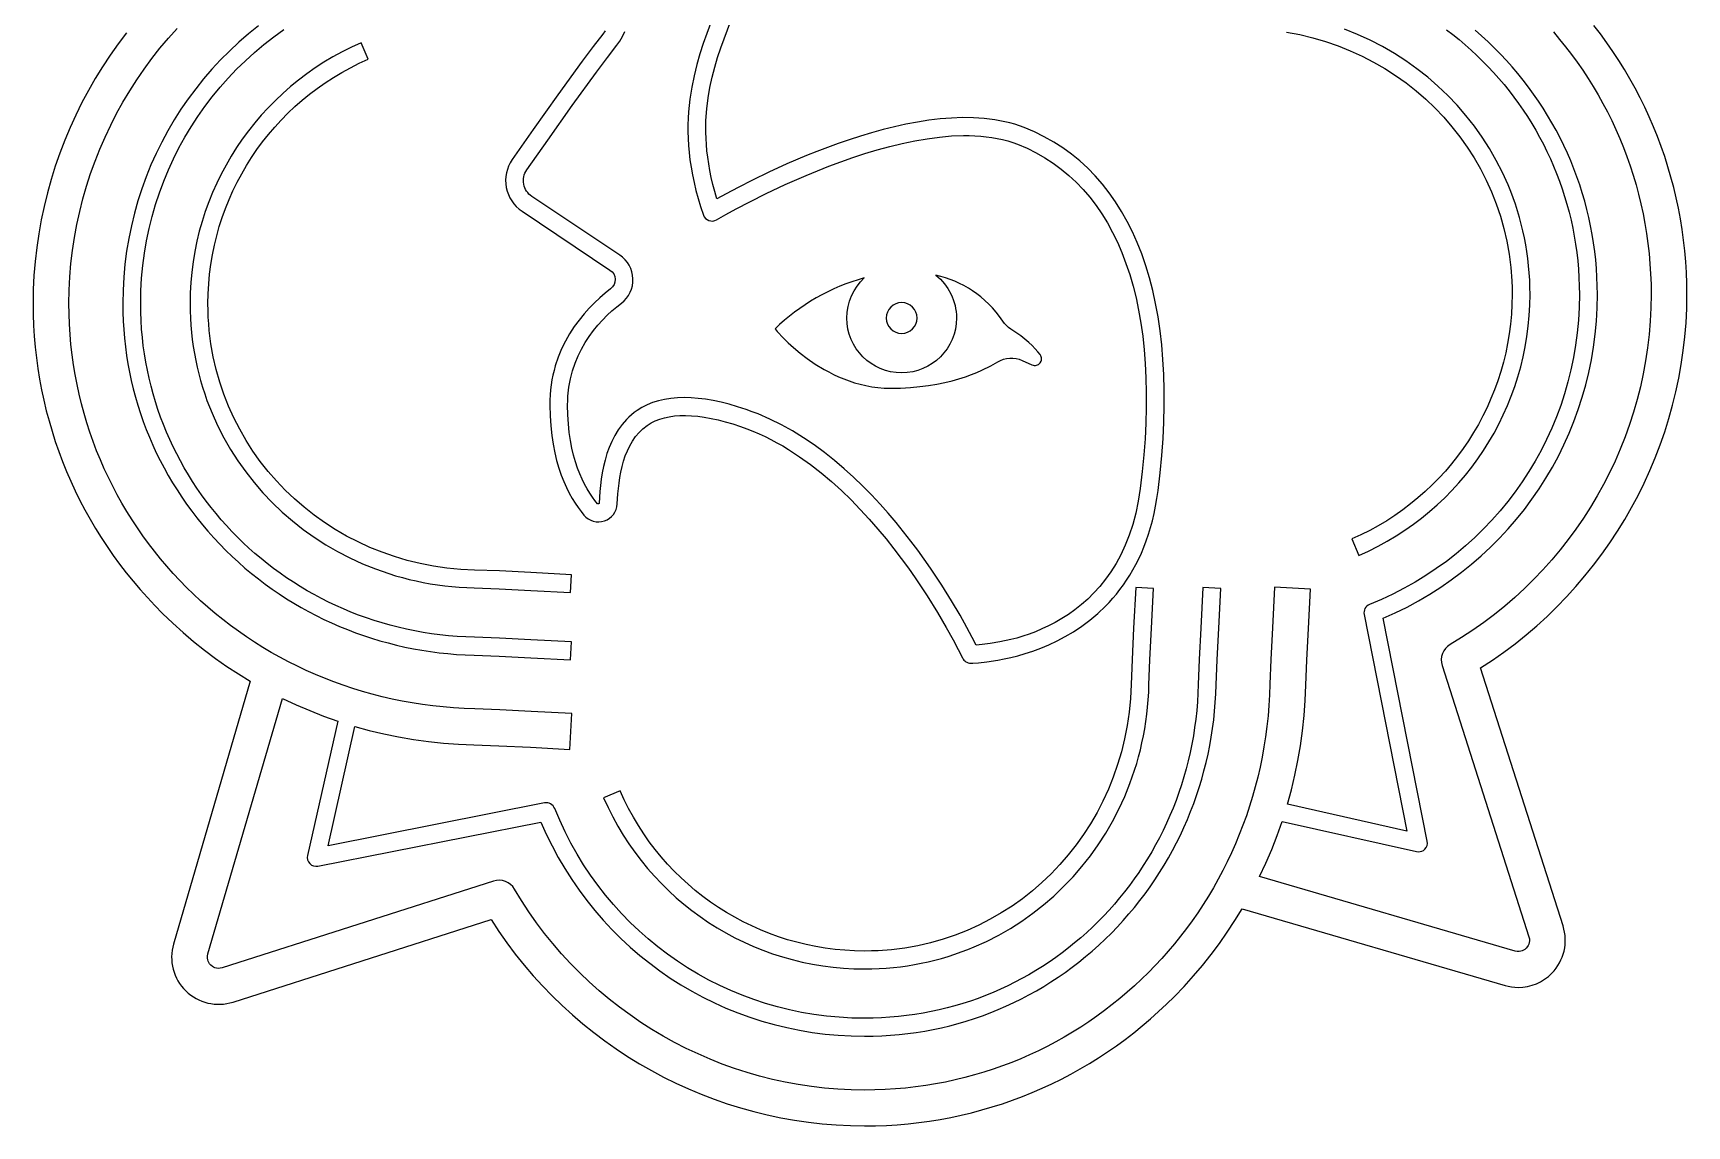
# Model space of a CAD drawing. Header units: millimetres. Extents: x 29.5 to 102.7, y 29.5 to 102.7.
# Drawn here: x 29.5 to 102.7, y 29.5 to 77.9 of the extents above; entities that cross this region are included whole.
import ezdxf

# ---------------------------------------------------------------- set-up
doc = ezdxf.new("R2010")
doc.units = ezdxf.units.MM
doc.layers.add('LOGO', color=7, linetype='Continuous')

msp = doc.modelspace()

# ---------------------------------------------------------------- linework, layer by layer
at = {"layer": 'LOGO'}
for points in [[(54.86, 78.021), (54.759, 77.876), (54.339, 77.326), (53.854, 76.673), (52.773, 75.179), (51.684, 73.645), (50.754, 72.319), (50.666, 72.18), (50.594, 72.034), (50.537, 71.883), (50.495, 71.728), (50.469, 71.57), (50.459, 71.409), (50.466, 71.247), (50.488, 71.085), (50.526, 70.926), (50.58, 70.772), (50.647, 70.626), (50.729, 70.487), (50.825, 70.357), (50.933, 70.237), (51.054, 70.128), (51.187, 70.029), (55.078, 67.431), (55.172, 67.352), (55.242, 67.255), (55.288, 67.144), (55.306, 67.023), (55.296, 66.899), (55.258, 66.784), (55.193, 66.681), (55.104, 66.594), (54.871, 66.407), (54.634, 66.204), (54.397, 65.983), (54.163, 65.745), (53.932, 65.489), (53.709, 65.215), (53.495, 64.924), (53.294, 64.613), (53.107, 64.285), (52.937, 63.937), (52.786, 63.57), (52.658, 63.184), (52.603, 62.984), (52.554, 62.779), (52.512, 62.568), (52.477, 62.353), (52.45, 62.133), (52.43, 61.908), (52.418, 61.677), (52.415, 61.442), (52.426, 60.975), (52.455, 60.532), (52.5, 60.113), (52.559, 59.717), (52.632, 59.344), (52.717, 58.993), (52.813, 58.663), (52.918, 58.354), (53.031, 58.066), (53.15, 57.797), (53.274, 57.548), (53.403, 57.318), (53.533, 57.107), (53.665, 56.913), (53.796, 56.736), (53.925, 56.576), (54.015, 56.485), (54.115, 56.41), (54.224, 56.351), (54.339, 56.31), (54.46, 56.286), (54.584, 56.281), (54.708, 56.294), (54.832, 56.326), (54.95, 56.376), (55.057, 56.442), (55.151, 56.522), (55.232, 56.614), (55.299, 56.717), (55.35, 56.83), (55.384, 56.951), (55.4, 57.078), (55.428, 57.524), (55.478, 57.998), (55.514, 58.241), (55.559, 58.485), (55.613, 58.727), (55.679, 58.967), (55.757, 59.203), (55.848, 59.432), (55.953, 59.652), (56.073, 59.861), (56.21, 60.058), (56.364, 60.241), (56.537, 60.407), (56.729, 60.555), (56.901, 60.66), (57.084, 60.751), (57.278, 60.828), (57.485, 60.89), (57.703, 60.937), (57.933, 60.97), (58.174, 60.989), (58.427, 60.993), (58.692, 60.983), (58.967, 60.958), (59.254, 60.918), (59.553, 60.865), (59.862, 60.796), (60.183, 60.714), (60.515, 60.617), (60.857, 60.505), (61.133, 60.406), (61.406, 60.299), (61.675, 60.183), (61.942, 60.059), (62.205, 59.927), (62.465, 59.788), (62.722, 59.642), (62.975, 59.489), (63.473, 59.165), (63.956, 58.818), (64.426, 58.45), (64.881, 58.065), (65.322, 57.665), (65.748, 57.252), (66.159, 56.829), (66.554, 56.399), (66.934, 55.964), (67.297, 55.527), (67.644, 55.09), (67.973, 54.656), (68.286, 54.229), (68.581, 53.809), (68.858, 53.4), (69.117, 53.005), (69.579, 52.265), (69.964, 51.611), (70.27, 51.062), (70.494, 50.64), (70.685, 50.259), (70.713, 50.209), (70.747, 50.165), (70.786, 50.126), (70.831, 50.093), (70.879, 50.066), (70.931, 50.047), (70.986, 50.035), (71.042, 50.031), (71.141, 50.033), (71.388, 50.049), (71.762, 50.088), (72.245, 50.161), (72.521, 50.213), (72.816, 50.279), (73.129, 50.358), (73.457, 50.453), (73.797, 50.565), (74.147, 50.695), (74.504, 50.844), (74.866, 51.014), (75.231, 51.206), (75.596, 51.421), (75.958, 51.662), (76.316, 51.928), (76.667, 52.222), (77.007, 52.546), (77.173, 52.719), (77.336, 52.899), (77.494, 53.088), (77.649, 53.284), (77.8, 53.489), (77.946, 53.702), (78.087, 53.924), (78.223, 54.155), (78.354, 54.394), (78.478, 54.643), (78.597, 54.901), (78.709, 55.168), (78.814, 55.445), (78.913, 55.732), (79.004, 56.029), (79.087, 56.336), (79.162, 56.653), (79.229, 56.98), (79.288, 57.318), (79.338, 57.667), (79.429, 58.45), (79.502, 59.217), (79.556, 59.967), (79.592, 60.7), (79.61, 61.417), (79.609, 62.117), (79.59, 62.8), (79.553, 63.465), (79.498, 64.113), (79.425, 64.743), (79.334, 65.355), (79.226, 65.95), (79.099, 66.525), (78.955, 67.083), (78.793, 67.622), (78.614, 68.141), (78.417, 68.642), (78.202, 69.124), (77.971, 69.586), (77.722, 70.028), (77.456, 70.451), (77.173, 70.854), (76.872, 71.236), (76.555, 71.598), (76.221, 71.939), (75.87, 72.26), (75.502, 72.56), (75.117, 72.838), (74.716, 73.095), (74.299, 73.331), (73.864, 73.545), (73.414, 73.736), (73.414, 73.734), (73.206, 73.812), (72.993, 73.881), (72.777, 73.942), (72.557, 73.996), (72.334, 74.042), (72.107, 74.082), (71.644, 74.139), (71.17, 74.17), (70.687, 74.176), (70.195, 74.159), (69.697, 74.12), (69.194, 74.06), (68.688, 73.981), (68.18, 73.885), (67.672, 73.774), (67.164, 73.648), (66.66, 73.509), (66.16, 73.359), (65.666, 73.2), (65.179, 73.032), (64.701, 72.858), (64.234, 72.678), (63.778, 72.495), (62.91, 72.125), (62.108, 71.759), (61.386, 71.409), (60.755, 71.088), (60.227, 70.808), (59.815, 70.581), (59.72, 70.903), (59.636, 71.219), (59.563, 71.528), (59.5, 71.832), (59.448, 72.129), (59.404, 72.42), (59.371, 72.706), (59.346, 72.986), (59.329, 73.26), (59.321, 73.53), (59.32, 73.794), (59.327, 74.054), (59.361, 74.559), (59.42, 75.046), (59.501, 75.516), (59.6, 75.972), (59.716, 76.414), (59.844, 76.843), (59.982, 77.261), (60.127, 77.669), (60.425, 78.46)], [(59.68, 78.743), (59.364, 77.902), (59.209, 77.46), (59.06, 77.002), (58.922, 76.527), (58.799, 76.034), (58.694, 75.522), (58.611, 74.989), (58.579, 74.715), (58.554, 74.436), (58.537, 74.15), (58.528, 73.859), (58.527, 73.562), (58.535, 73.259), (58.552, 72.95), (58.58, 72.634), (58.618, 72.312), (58.666, 71.983), (58.726, 71.648), (58.798, 71.306), (58.883, 70.956), (58.98, 70.6), (59.09, 70.236), (59.214, 69.865), (59.252, 69.785), (59.307, 69.717), (59.375, 69.662), (59.454, 69.622), (59.54, 69.601), (59.628, 69.6), (59.713, 69.617), (59.794, 69.654), (60.203, 69.887), (60.662, 70.137), (61.267, 70.453), (61.998, 70.817), (62.838, 71.211), (63.767, 71.62), (64.26, 71.823), (64.768, 72.023), (65.289, 72.218), (65.821, 72.405), (66.362, 72.582), (66.909, 72.748), (67.46, 72.899), (68.012, 73.033), (68.564, 73.15), (69.114, 73.245), (69.657, 73.317), (70.193, 73.364), (70.72, 73.384), (70.978, 73.383), (71.234, 73.374), (71.486, 73.358), (71.733, 73.333), (71.977, 73.3), (72.216, 73.257), (72.451, 73.206), (72.68, 73.146), (72.904, 73.076), (73.122, 72.996), (73.538, 72.819), (73.94, 72.62), (74.325, 72.4), (74.696, 72.16), (75.051, 71.899), (75.39, 71.618), (75.714, 71.316), (76.022, 70.995), (76.315, 70.654), (76.591, 70.293), (76.852, 69.913), (77.097, 69.514), (77.326, 69.095), (77.539, 68.658), (77.735, 68.202), (77.916, 67.727), (78.08, 67.234), (78.228, 66.723), (78.36, 66.194), (78.475, 65.648), (78.574, 65.083), (78.656, 64.501), (78.721, 63.902), (78.77, 63.286), (78.802, 62.654), (78.817, 62.004), (78.815, 61.338), (78.796, 60.656), (78.76, 59.957), (78.707, 59.243), (78.637, 58.512), (78.55, 57.767), (78.546, 57.767), (78.506, 57.48), (78.459, 57.202), (78.347, 56.668), (78.213, 56.165), (78.057, 55.692), (77.881, 55.248), (77.687, 54.831), (77.475, 54.442), (77.249, 54.078), (77.009, 53.74), (76.757, 53.426), (76.494, 53.135), (76.222, 52.867), (75.942, 52.621), (75.657, 52.395), (75.367, 52.188), (75.075, 52.001), (74.781, 51.832), (74.488, 51.679), (74.196, 51.543), (73.908, 51.422), (73.625, 51.316), (73.348, 51.223), (73.079, 51.142), (72.82, 51.073), (72.337, 50.966), (71.912, 50.895), (71.556, 50.852), (71.282, 50.83), (71.115, 51.16), (70.877, 51.605), (70.572, 52.152), (70.2, 52.783), (69.763, 53.483), (69.262, 54.237), (68.988, 54.629), (68.699, 55.029), (68.395, 55.434), (68.076, 55.843), (67.743, 56.253), (67.394, 56.663), (67.032, 57.07), (66.655, 57.473), (66.265, 57.87), (65.861, 58.259), (65.443, 58.637), (65.012, 59.003), (64.568, 59.355), (64.111, 59.69), (63.641, 60.008), (63.158, 60.306), (62.664, 60.581), (62.157, 60.832), (61.638, 61.058), (61.374, 61.16), (61.107, 61.255), (60.726, 61.379), (60.355, 61.486), (59.996, 61.577), (59.648, 61.651), (59.31, 61.709), (58.984, 61.75), (58.669, 61.775), (58.365, 61.783), (58.06, 61.774), (57.767, 61.748), (57.487, 61.703), (57.219, 61.64), (56.964, 61.56), (56.722, 61.461), (56.492, 61.344), (56.275, 61.21), (56.149, 61.119), (56.03, 61.024), (55.917, 60.923), (55.811, 60.819), (55.615, 60.596), (55.441, 60.359), (55.289, 60.109), (55.156, 59.847), (55.042, 59.578), (54.944, 59.302), (54.862, 59.021), (54.793, 58.738), (54.738, 58.455), (54.693, 58.175), (54.659, 57.898), (54.633, 57.627), (54.6, 57.114), (54.596, 57.095), (54.57, 57.076), (54.54, 57.075), (54.527, 57.088), (54.413, 57.228), (54.298, 57.383), (54.183, 57.554), (54.068, 57.742), (53.956, 57.946), (53.847, 58.167), (53.742, 58.406), (53.644, 58.663), (53.552, 58.94), (53.468, 59.235), (53.394, 59.551), (53.33, 59.887), (53.277, 60.244), (53.238, 60.622), (53.213, 61.023), (53.203, 61.446), (53.206, 61.651), (53.216, 61.852), (53.258, 62.241), (53.325, 62.613), (53.417, 62.968), (53.531, 63.305), (53.664, 63.627), (53.815, 63.932), (53.98, 64.22), (54.159, 64.493), (54.348, 64.75), (54.546, 64.99), (54.75, 65.216), (54.957, 65.426), (55.167, 65.62), (55.376, 65.8), (55.582, 65.965), (55.702, 66.069), (55.807, 66.185), (55.897, 66.31), (55.971, 66.445), (56.028, 66.587), (56.068, 66.736), (56.09, 66.89), (56.094, 67.048), (56.08, 67.206), (56.048, 67.358), (55.998, 67.503), (55.932, 67.641), (55.849, 67.769), (55.752, 67.888), (55.639, 67.995), (55.513, 68.09), (51.621, 70.688), (51.553, 70.739), (51.491, 70.795), (51.436, 70.857), (51.386, 70.923), (51.344, 70.994), (51.309, 71.069), (51.282, 71.148), (51.262, 71.23), (51.25, 71.313), (51.247, 71.397), (51.252, 71.479), (51.266, 71.561), (51.287, 71.64), (51.316, 71.717), (51.354, 71.792), (51.399, 71.863), (52.325, 73.182), (53.409, 74.709), (54.484, 76.193), (54.964, 76.841), (55.38, 77.386), (55.508, 77.567), (55.628, 77.77), (55.74, 77.994)], [(33.675, 77.929), (33.307, 77.44), (32.955, 76.94), (32.618, 76.429), (32.298, 75.909), (31.994, 75.379), (31.706, 74.84), (31.436, 74.292), (31.182, 73.736), (30.945, 73.172), (30.727, 72.601), (30.526, 72.023), (30.342, 71.438), (30.178, 70.847), (30.031, 70.25), (29.904, 69.647), (29.795, 69.04), (29.706, 68.429), (29.636, 67.813), (29.585, 67.193), (29.555, 66.571), (29.545, 65.945), (29.551, 65.46), (29.569, 64.977), (29.598, 64.497), (29.639, 64.018), (29.692, 63.542), (29.757, 63.069), (29.833, 62.598), (29.92, 62.131), (30.019, 61.666), (30.129, 61.205), (30.251, 60.748), (30.383, 60.294), (30.527, 59.844), (30.682, 59.397), (30.847, 58.955), (31.024, 58.517), (31.211, 58.084), (31.41, 57.655), (31.618, 57.231), (31.838, 56.813), (32.068, 56.399), (32.309, 55.99), (32.56, 55.587), (32.821, 55.19), (33.093, 54.798), (33.374, 54.412), (33.666, 54.032), (33.968, 53.659), (34.281, 53.292), (34.603, 52.932), (34.934, 52.578), (35.276, 52.232), (35.723, 51.802), (36.182, 51.388), (36.652, 50.99), (37.133, 50.606), (37.624, 50.239), (38.126, 49.888), (38.637, 49.552), (39.158, 49.233), (35.76, 37.597), (35.725, 37.458), (35.699, 37.317), (35.683, 37.176), (35.677, 37.036), (35.68, 36.895), (35.692, 36.756), (35.714, 36.618), (35.745, 36.483), (35.784, 36.349), (35.833, 36.219), (35.891, 36.092), (35.957, 35.968), (36.032, 35.849), (36.115, 35.735), (36.206, 35.625), (36.306, 35.521), (36.413, 35.425), (36.525, 35.336), (36.642, 35.256), (36.763, 35.184), (36.888, 35.121), (37.017, 35.067), (37.148, 35.022), (37.283, 34.985), (37.419, 34.958), (37.557, 34.939), (37.697, 34.93), (37.837, 34.931), (37.977, 34.941), (38.117, 34.961), (38.257, 34.99), (38.396, 35.029), (49.815, 38.681), (50.158, 38.157), (50.515, 37.647), (50.888, 37.15), (51.276, 36.666), (51.677, 36.195), (52.093, 35.739), (52.521, 35.297), (52.963, 34.869), (53.417, 34.456), (53.883, 34.058), (54.361, 33.675), (54.85, 33.307), (55.35, 32.955), (55.861, 32.618), (56.381, 32.298), (56.911, 31.994), (57.45, 31.707), (57.997, 31.436), (58.553, 31.182), (59.117, 30.946), (59.689, 30.727), (60.267, 30.526), (60.852, 30.343), (61.443, 30.178), (62.04, 30.032), (62.642, 29.905), (63.249, 29.796), (63.861, 29.707), (64.477, 29.637), (65.096, 29.586), (65.719, 29.556), (66.345, 29.546), (66.345, 29.544), (66.83, 29.55), (67.312, 29.568), (67.793, 29.597), (68.271, 29.639), (68.747, 29.692), (69.221, 29.756), (69.691, 29.832), (70.159, 29.92), (70.623, 30.019), (71.084, 30.129), (71.541, 30.25), (71.995, 30.383), (72.445, 30.527), (72.892, 30.682), (73.334, 30.847), (73.771, 31.024), (74.205, 31.211), (74.633, 31.41), (75.057, 31.619), (75.476, 31.838), (75.89, 32.068), (76.299, 32.309), (76.702, 32.56), (77.099, 32.821), (77.491, 33.093), (77.877, 33.374), (78.257, 33.666), (78.63, 33.968), (78.997, 34.28), (79.358, 34.602), (79.711, 34.934), (80.058, 35.275), (80.487, 35.723), (80.901, 36.181), (81.3, 36.651), (81.683, 37.132), (82.051, 37.624), (82.402, 38.125), (82.738, 38.636), (83.057, 39.157), (94.692, 35.762), (94.839, 35.725), (94.985, 35.699), (95.132, 35.683), (95.278, 35.678), (95.484, 35.689), (95.688, 35.719), (95.887, 35.77), (96.081, 35.84), (96.267, 35.929), (96.445, 36.037), (96.612, 36.164), (96.768, 36.309), (96.865, 36.416), (96.954, 36.528), (97.034, 36.645), (97.106, 36.766), (97.169, 36.891), (97.223, 37.02), (97.269, 37.151), (97.305, 37.286), (97.333, 37.422), (97.351, 37.56), (97.36, 37.7), (97.359, 37.84), (97.349, 37.98), (97.329, 38.121), (97.3, 38.26), (97.26, 38.399), (93.609, 49.818), (94.132, 50.161), (94.643, 50.519), (95.14, 50.891), (95.624, 51.279), (96.094, 51.68), (96.551, 52.096), (96.993, 52.525), (97.421, 52.966), (97.834, 53.42), (98.232, 53.887), (98.615, 54.364), (98.983, 54.854), (99.335, 55.353), (99.672, 55.864), (99.992, 56.384), (100.296, 56.914), (100.583, 57.453), (100.854, 58.001), (101.107, 58.557), (101.344, 59.12), (101.562, 59.692), (101.763, 60.27), (101.946, 60.855), (102.111, 61.446), (102.257, 62.043), (102.385, 62.645), (102.494, 63.253), (102.583, 63.864), (102.653, 64.48), (102.703, 65.1), (102.734, 65.722), (102.744, 66.348), (102.738, 66.833), (102.72, 67.316), (102.69, 67.796), (102.649, 68.275), (102.596, 68.751), (102.532, 69.224), (102.456, 69.694), (102.368, 70.162), (102.269, 70.626), (102.159, 71.087), (102.038, 71.545), (101.905, 71.999), (101.761, 72.449), (101.607, 72.895), (101.441, 73.337), (101.264, 73.775), (101.077, 74.208), (100.879, 74.637), (100.67, 75.06), (100.451, 75.479), (100.22, 75.893), (99.98, 76.302), (99.729, 76.705), (99.468, 77.103), (99.196, 77.494), (98.914, 77.88), (98.622, 78.26)], [(92.102, 78.069), (92.383, 77.854), (92.659, 77.632), (92.929, 77.403), (93.193, 77.169), (93.451, 76.929), (93.703, 76.683), (93.949, 76.431), (94.189, 76.173), (94.423, 75.91), (94.651, 75.641), (94.871, 75.367), (95.086, 75.088), (95.293, 74.804), (95.494, 74.514), (95.688, 74.22), (95.874, 73.921), (96.054, 73.617), (96.226, 73.309), (96.391, 72.996), (96.549, 72.679), (96.699, 72.357), (96.841, 72.031), (96.975, 71.702), (97.102, 71.368), (97.221, 71.031), (97.331, 70.689), (97.433, 70.344), (97.527, 69.996), (97.613, 69.644), (97.69, 69.289), (97.758, 68.931), (97.817, 68.569), (97.868, 68.205), (97.91, 67.838), (97.942, 67.468), (97.966, 67.095), (97.98, 66.72), (97.985, 66.342), (97.974, 65.775), (97.942, 65.213), (97.89, 64.655), (97.817, 64.103), (97.724, 63.557), (97.611, 63.017), (97.479, 62.483), (97.327, 61.957), (97.156, 61.438), (96.967, 60.928), (96.759, 60.426), (96.534, 59.932), (96.29, 59.449), (96.029, 58.974), (95.751, 58.511), (95.457, 58.058), (95.145, 57.616), (94.818, 57.185), (94.474, 56.767), (94.115, 56.361), (93.741, 55.968), (93.351, 55.589), (92.947, 55.223), (92.528, 54.871), (92.096, 54.535), (91.649, 54.213), (91.189, 53.907), (90.716, 53.617), (90.23, 53.344), (89.731, 53.087), (89.22, 52.848), (88.697, 52.627), (88.634, 52.595), (88.579, 52.553), (88.533, 52.504), (88.495, 52.447), (88.468, 52.386), (88.452, 52.32), (88.447, 52.252), (88.455, 52.182), (90.354, 42.596), (85.065, 43.785), (85.24, 44.423), (85.393, 45.067), (85.527, 45.718), (85.639, 46.375), (85.731, 47.038), (85.801, 47.705), (85.85, 48.378), (85.877, 49.054), (85.919, 50.155), (85.988, 51.559), (86.081, 53.303), (84.496, 53.393), (84.399, 51.594), (84.331, 50.197), (84.289, 49.092), (84.272, 48.621), (84.244, 48.154), (84.205, 47.69), (84.156, 47.23), (84.095, 46.774), (84.024, 46.321), (83.943, 45.872), (83.851, 45.428), (83.75, 44.988), (83.638, 44.552), (83.516, 44.12), (83.385, 43.694), (83.244, 43.272), (83.093, 42.855), (82.933, 42.442), (82.764, 42.036), (82.586, 41.634), (82.399, 41.238), (82.203, 40.847), (81.998, 40.462), (81.784, 40.083), (81.563, 39.71), (81.333, 39.343), (81.094, 38.982), (80.848, 38.627), (80.594, 38.279), (80.331, 37.937), (80.062, 37.603), (79.784, 37.275), (79.5, 36.954), (79.208, 36.64), (78.909, 36.333), (78.602, 36.034), (78.289, 35.742), (77.97, 35.458), (77.643, 35.182), (77.31, 34.913), (76.971, 34.653), (76.625, 34.401), (76.274, 34.157), (75.916, 33.921), (75.553, 33.694), (75.184, 33.476), (74.809, 33.267), (74.429, 33.066), (74.043, 32.875), (73.653, 32.693), (73.257, 32.52), (72.857, 32.356), (72.451, 32.202), (72.041, 32.058), (71.626, 31.924), (71.207, 31.8), (70.784, 31.686), (70.357, 31.582), (69.925, 31.488), (69.49, 31.405), (69.051, 31.333), (68.608, 31.271), (68.162, 31.221), (67.712, 31.181), (67.259, 31.153), (66.804, 31.135), (66.345, 31.13), (65.752, 31.14), (65.162, 31.169), (64.575, 31.218), (63.992, 31.287), (63.413, 31.374), (62.838, 31.48), (62.268, 31.605), (61.703, 31.748), (61.145, 31.909), (60.592, 32.088), (60.046, 32.284), (59.507, 32.498), (58.976, 32.728), (58.452, 32.976), (57.936, 33.24), (57.43, 33.52), (56.932, 33.817), (56.444, 34.129), (55.966, 34.457), (55.499, 34.8), (55.042, 35.158), (54.596, 35.531), (54.162, 35.919), (53.741, 36.321), (53.331, 36.738), (52.935, 37.168), (52.552, 37.612), (52.183, 38.069), (51.828, 38.539), (51.488, 39.022), (51.163, 39.518), (50.853, 40.026), (50.774, 40.138), (50.678, 40.233), (50.57, 40.309), (50.451, 40.366), (50.325, 40.403), (50.194, 40.419), (50.06, 40.412), (49.926, 40.382), (49.928, 40.384), (37.914, 36.542), (37.821, 36.521), (37.737, 36.517), (37.66, 36.527), (37.592, 36.547), (37.534, 36.573), (37.484, 36.603), (37.416, 36.659), (37.358, 36.726), (37.326, 36.774), (37.298, 36.832), (37.276, 36.9), (37.264, 36.976), (37.266, 37.061), (37.285, 37.155), (40.585, 48.465), (41.182, 48.186), (41.788, 47.926), (42.403, 47.687), (43.026, 47.467), (41.69, 41.519), (41.681, 41.42), (41.696, 41.324), (41.734, 41.234), (41.794, 41.156), (41.871, 41.094), (41.96, 41.054), (42.056, 41.037), (42.155, 41.043), (52.02, 42.997), (52.259, 42.462), (52.516, 41.94), (52.791, 41.43), (53.083, 40.933), (53.391, 40.449), (53.715, 39.979), (54.055, 39.523), (54.41, 39.081), (54.78, 38.654), (55.165, 38.241), (55.563, 37.843), (55.975, 37.461), (56.399, 37.094), (56.836, 36.744), (57.286, 36.41), (57.747, 36.092), (58.219, 35.791), (58.702, 35.508), (59.195, 35.242), (59.698, 34.994), (60.211, 34.764), (60.733, 34.552), (61.263, 34.359), (61.801, 34.185), (62.347, 34.031), (62.9, 33.896), (63.46, 33.781), (64.026, 33.686), (64.598, 33.612), (65.175, 33.558), (65.758, 33.526), (66.345, 33.515), (66.731, 33.52), (67.116, 33.534), (67.499, 33.558), (67.88, 33.591), (68.259, 33.633), (68.636, 33.684), (69.011, 33.745), (69.383, 33.814), (69.753, 33.893), (70.12, 33.981), (70.485, 34.078), (70.846, 34.183), (71.205, 34.298), (71.56, 34.421), (71.912, 34.553), (72.261, 34.694), (72.606, 34.843), (72.948, 35.001), (73.286, 35.167), (73.619, 35.342), (73.949, 35.525), (74.275, 35.717), (74.596, 35.917), (74.912, 36.125), (75.225, 36.341), (75.532, 36.565), (75.834, 36.798), (76.132, 37.038), (76.424, 37.287), (76.712, 37.543), (76.993, 37.808), (77.27, 38.08), (77.537, 38.356), (77.797, 38.638), (78.049, 38.925), (78.295, 39.218), (78.532, 39.516), (78.762, 39.82), (78.984, 40.128), (79.199, 40.441), (79.406, 40.759), (79.605, 41.081), (79.797, 41.408), (79.98, 41.739), (80.156, 42.074), (80.323, 42.414), (80.483, 42.757), (80.634, 43.104), (80.778, 43.455), (80.913, 43.809), (81.039, 44.167), (81.158, 44.528), (81.268, 44.892), (81.369, 45.26), (81.462, 45.63), (81.547, 46.002), (81.623, 46.378), (81.69, 46.756), (81.748, 47.136), (81.798, 47.519), (81.839, 47.903), (81.871, 48.29), (81.894, 48.678), (81.908, 49.068), (81.951, 50.174), (82.02, 51.582), (82.114, 53.331), (81.322, 53.375), (81.226, 51.581), (81.158, 50.187), (81.116, 49.086), (81.102, 48.699), (81.079, 48.314), (81.047, 47.933), (81.006, 47.554), (80.956, 47.179), (80.898, 46.806), (80.831, 46.437), (80.755, 46.072), (80.671, 45.709), (80.579, 45.351), (80.479, 44.996), (80.371, 44.645), (80.255, 44.298), (80.131, 43.955), (79.999, 43.616), (79.86, 43.281), (79.713, 42.95), (79.559, 42.624), (79.398, 42.303), (79.229, 41.986), (79.054, 41.674), (78.871, 41.367), (78.682, 41.065), (78.485, 40.768), (78.283, 40.477), (78.073, 40.19), (77.858, 39.909), (77.636, 39.634), (77.407, 39.364), (77.173, 39.1), (76.933, 38.842), (76.687, 38.59), (76.435, 38.343), (76.177, 38.103), (75.914, 37.87), (75.645, 37.642), (75.371, 37.422), (75.092, 37.207), (74.808, 37), (74.518, 36.799), (74.224, 36.606), (73.925, 36.419), (73.621, 36.239), (73.313, 36.067), (73, 35.902), (72.683, 35.745), (72.361, 35.595), (72.035, 35.452), (71.706, 35.318), (71.372, 35.191), (71.035, 35.073), (70.693, 34.962), (70.348, 34.86), (70, 34.766), (69.648, 34.681), (69.293, 34.604), (68.935, 34.536), (68.574, 34.476), (68.209, 34.426), (67.842, 34.384), (67.472, 34.351), (67.099, 34.328), (66.724, 34.314), (66.347, 34.309), (65.78, 34.32), (65.217, 34.351), (64.66, 34.404), (64.108, 34.477), (63.561, 34.57), (63.021, 34.683), (62.488, 34.815), (61.962, 34.967), (61.443, 35.137), (60.933, 35.327), (60.43, 35.534), (59.937, 35.76), (59.453, 36.003), (58.979, 36.264), (58.515, 36.542), (58.062, 36.837), (57.62, 37.148), (57.19, 37.476), (56.772, 37.819), (56.366, 38.179), (55.973, 38.553), (55.593, 38.942), (55.228, 39.347), (54.876, 39.765), (54.539, 40.198), (54.218, 40.644), (53.912, 41.104), (53.622, 41.578), (53.348, 42.064), (53.092, 42.563), (52.853, 43.074), (52.631, 43.597), (52.599, 43.659), (52.558, 43.714), (52.508, 43.76), (52.452, 43.797), (52.39, 43.824), (52.324, 43.841), (52.255, 43.846), (52.185, 43.839), (42.599, 41.94), (43.788, 47.228), (44.426, 47.054), (45.07, 46.9), (45.721, 46.767), (46.378, 46.654), (47.04, 46.563), (47.708, 46.493), (48.38, 46.444), (49.057, 46.417), (50.157, 46.374), (51.561, 46.306), (53.306, 46.212), (53.395, 47.798), (51.597, 47.895), (50.2, 47.962), (49.095, 48.004), (48.624, 48.021), (48.157, 48.049), (47.693, 48.088), (47.233, 48.138), (46.777, 48.198), (46.324, 48.269), (45.876, 48.35), (45.431, 48.442), (44.991, 48.543), (44.555, 48.655), (44.124, 48.776), (43.697, 48.908), (43.275, 49.049), (42.858, 49.199), (42.446, 49.359), (42.039, 49.528), (41.638, 49.706), (41.241, 49.893), (40.851, 50.089), (40.466, 50.294), (40.087, 50.507), (39.713, 50.729), (39.346, 50.959), (38.985, 51.197), (38.631, 51.444), (38.283, 51.698), (37.941, 51.96), (37.606, 52.23), (37.278, 52.507), (36.957, 52.791), (36.643, 53.083), (36.337, 53.382), (36.037, 53.688), (35.746, 54.001), (35.462, 54.321), (35.185, 54.648), (34.917, 54.98), (34.656, 55.32), (34.404, 55.665), (34.16, 56.017), (33.925, 56.374), (33.698, 56.737), (33.479, 57.106), (33.27, 57.481), (33.069, 57.861), (32.878, 58.247), (32.696, 58.637), (32.523, 59.033), (32.359, 59.433), (32.205, 59.839), (32.061, 60.249), (31.927, 60.664), (31.803, 61.083), (31.689, 61.506), (31.585, 61.933), (31.491, 62.365), (31.408, 62.8), (31.336, 63.239), (31.274, 63.682), (31.223, 64.128), (31.184, 64.577), (31.155, 65.03), (31.138, 65.486), (31.132, 65.945), (31.142, 66.538), (31.172, 67.128), (31.221, 67.715), (31.29, 68.298), (31.377, 68.877), (31.483, 69.452), (31.608, 70.022), (31.751, 70.586), (31.912, 71.145), (32.091, 71.698), (32.287, 72.244), (32.501, 72.783), (32.731, 73.314), (32.979, 73.838), (33.243, 74.353), (33.523, 74.86), (33.82, 75.358), (34.132, 75.846), (34.46, 76.324), (34.803, 76.791), (35.161, 77.248), (35.534, 77.693), (35.922, 78.127)], [(39.521, 78.236), (39.079, 77.88), (38.652, 77.511), (38.239, 77.126), (37.841, 76.728), (37.459, 76.316), (37.093, 75.892), (36.742, 75.455), (36.408, 75.005), (36.091, 74.544), (35.79, 74.072), (35.506, 73.589), (35.241, 73.096), (34.992, 72.593), (34.762, 72.08), (34.551, 71.558), (34.358, 71.028), (34.184, 70.49), (34.029, 69.944), (33.894, 69.391), (33.779, 68.831), (33.685, 68.264), (33.61, 67.692), (33.557, 67.115), (33.525, 66.532), (33.514, 65.945), (33.519, 65.559), (33.533, 65.174), (33.556, 64.791), (33.589, 64.41), (33.632, 64.031), (33.683, 63.654), (33.744, 63.279), (33.813, 62.907), (33.892, 62.537), (33.98, 62.17), (34.077, 61.805), (34.182, 61.443), (34.297, 61.085), (34.42, 60.729), (34.552, 60.377), (34.692, 60.028), (34.842, 59.683), (35, 59.342), (35.166, 59.004), (35.341, 58.67), (35.524, 58.341), (35.716, 58.015), (35.915, 57.694), (36.124, 57.377), (36.34, 57.065), (36.564, 56.758), (36.797, 56.455), (37.037, 56.158), (37.286, 55.865), (37.542, 55.578), (37.806, 55.296), (38.078, 55.02), (38.355, 54.753), (38.637, 54.493), (38.924, 54.24), (39.217, 53.995), (39.515, 53.758), (39.818, 53.528), (40.127, 53.305), (40.44, 53.09), (40.758, 52.883), (41.08, 52.684), (41.407, 52.493), (41.738, 52.309), (42.073, 52.134), (42.412, 51.966), (42.756, 51.807), (43.103, 51.655), (43.454, 51.512), (43.808, 51.377), (44.166, 51.25), (44.527, 51.132), (44.891, 51.022), (45.258, 50.921), (45.628, 50.827), (46, 50.743), (46.376, 50.667), (46.754, 50.6), (47.134, 50.541), (47.516, 50.492), (47.9, 50.451), (48.287, 50.419), (48.675, 50.396), (49.065, 50.382), (50.17, 50.339), (51.579, 50.27), (53.328, 50.176), (53.372, 50.967), (51.578, 51.064), (50.185, 51.132), (49.085, 51.174), (48.698, 51.188), (48.313, 51.211), (47.932, 51.243), (47.553, 51.284), (47.178, 51.334), (46.806, 51.393), (46.437, 51.46), (46.071, 51.535), (45.709, 51.619), (45.35, 51.711), (44.995, 51.811), (44.644, 51.92), (44.297, 52.036), (43.954, 52.16), (43.615, 52.292), (43.28, 52.431), (42.95, 52.578), (42.624, 52.732), (42.303, 52.893), (41.986, 53.062), (41.674, 53.237), (41.367, 53.42), (41.065, 53.609), (40.768, 53.806), (40.476, 54.009), (40.19, 54.218), (39.909, 54.434), (39.634, 54.656), (39.364, 54.884), (39.1, 55.118), (38.841, 55.359), (38.589, 55.605), (38.343, 55.857), (38.103, 56.115), (37.869, 56.378), (37.642, 56.646), (37.421, 56.92), (37.207, 57.2), (36.999, 57.484), (36.799, 57.773), (36.605, 58.068), (36.418, 58.367), (36.239, 58.671), (36.066, 58.979), (35.901, 59.292), (35.744, 59.609), (35.594, 59.931), (35.451, 60.256), (35.317, 60.586), (35.19, 60.92), (35.072, 61.257), (34.961, 61.598), (34.859, 61.943), (34.765, 62.292), (34.68, 62.643), (34.603, 62.998), (34.535, 63.357), (34.475, 63.718), (34.424, 64.082), (34.383, 64.45), (34.35, 64.82), (34.327, 65.192), (34.312, 65.567), (34.308, 65.945), (34.318, 66.512), (34.35, 67.074), (34.403, 67.632), (34.475, 68.184), (34.568, 68.73), (34.681, 69.27), (34.814, 69.804), (34.966, 70.33), (35.136, 70.848), (35.325, 71.359), (35.533, 71.861), (35.759, 72.354), (36.002, 72.838), (36.263, 73.312), (36.541, 73.776), (36.836, 74.229), (37.147, 74.671), (37.475, 75.101), (37.818, 75.52), (38.177, 75.925), (38.552, 76.318), (38.941, 76.698), (39.345, 77.063), (39.764, 77.415), (40.197, 77.751), (40.643, 78.073)], [(96.832, 77.969), (97.108, 77.642), (97.376, 77.309), (97.637, 76.97), (97.889, 76.625), (98.133, 76.273), (98.368, 75.916), (98.595, 75.552), (98.814, 75.183), (99.023, 74.808), (99.223, 74.428), (99.415, 74.043), (99.597, 73.652), (99.77, 73.256), (99.933, 72.856), (100.087, 72.45), (100.231, 72.04), (100.366, 71.626), (100.49, 71.207), (100.604, 70.783), (100.708, 70.356), (100.801, 69.924), (100.884, 69.489), (100.957, 69.05), (101.018, 68.607), (101.069, 68.161), (101.109, 67.711), (101.137, 67.259), (101.154, 66.803), (101.16, 66.344), (101.15, 65.751), (101.12, 65.161), (101.071, 64.574), (101.003, 63.991), (100.915, 63.412), (100.809, 62.837), (100.685, 62.267), (100.542, 61.703), (100.381, 61.144), (100.202, 60.591), (100.005, 60.045), (99.792, 59.506), (99.561, 58.975), (99.314, 58.451), (99.05, 57.936), (98.769, 57.429), (98.473, 56.931), (98.161, 56.443), (97.833, 55.965), (97.49, 55.498), (97.131, 55.041), (96.758, 54.595), (96.37, 54.162), (95.968, 53.74), (95.552, 53.331), (95.122, 52.934), (94.678, 52.551), (94.221, 52.182), (93.751, 51.827), (93.267, 51.487), (92.772, 51.162), (92.263, 50.852), (92.152, 50.773), (92.057, 50.678), (91.981, 50.569), (91.923, 50.451), (91.886, 50.324), (91.871, 50.193), (91.878, 50.059), (91.908, 49.926), (95.75, 37.911), (95.771, 37.819), (95.775, 37.734), (95.765, 37.658), (95.745, 37.59), (95.719, 37.531), (95.689, 37.481), (95.633, 37.413), (95.566, 37.355), (95.517, 37.324), (95.459, 37.295), (95.391, 37.273), (95.315, 37.262), (95.231, 37.263), (95.139, 37.282), (83.829, 40.582), (84.108, 41.179), (84.367, 41.786), (84.607, 42.4), (84.827, 43.023), (90.775, 41.688), (90.862, 41.678), (90.938, 41.685), (91.011, 41.707), (91.079, 41.742), (91.14, 41.791), (91.202, 41.868), (91.243, 41.957), (91.26, 42.053), (91.253, 42.152), (89.298, 52.017), (89.833, 52.257), (90.356, 52.514), (90.866, 52.788), (91.363, 53.08), (91.846, 53.388), (92.316, 53.712), (92.773, 54.052), (93.215, 54.408), (93.642, 54.778), (94.055, 55.162), (94.452, 55.56), (94.835, 55.972), (95.201, 56.396), (95.552, 56.834), (95.886, 57.283), (96.204, 57.744), (96.504, 58.216), (96.788, 58.699), (97.054, 59.192), (97.302, 59.696), (97.532, 60.208), (97.744, 60.73), (97.937, 61.26), (98.111, 61.798), (98.265, 62.344), (98.4, 62.897), (98.515, 63.457), (98.61, 64.023), (98.684, 64.595), (98.737, 65.173), (98.77, 65.755), (98.781, 66.342), (98.776, 66.728), (98.762, 67.113), (98.738, 67.496), (98.705, 67.877), (98.663, 68.256), (98.612, 68.633), (98.551, 69.008), (98.481, 69.38), (98.402, 69.75), (98.315, 70.117), (98.218, 70.482), (98.112, 70.843), (97.998, 71.202), (97.875, 71.558), (97.743, 71.91), (97.602, 72.258), (97.453, 72.604), (97.295, 72.945), (97.128, 73.283), (96.954, 73.617), (96.77, 73.946), (96.579, 74.272), (96.379, 74.593), (96.171, 74.91), (95.955, 75.222), (95.73, 75.529), (95.498, 75.832), (95.257, 76.129), (95.009, 76.422), (94.752, 76.709), (94.488, 76.991), (94.216, 77.267), (93.94, 77.534), (93.658, 77.794), (93.37, 78.047)], [(85.028, 77.966), (85.615, 77.853), (86.191, 77.712), (86.754, 77.546), (87.306, 77.354), (87.844, 77.138), (88.368, 76.898), (88.877, 76.635), (89.372, 76.349), (89.85, 76.041), (90.311, 75.712), (90.756, 75.362), (91.182, 74.993), (91.59, 74.605), (91.978, 74.198), (92.346, 73.773), (92.693, 73.331), (93.019, 72.873), (93.323, 72.4), (93.604, 71.911), (93.862, 71.408), (94.095, 70.891), (94.303, 70.361), (94.486, 69.819), (94.643, 69.265), (94.772, 68.701), (94.874, 68.126), (94.948, 67.542), (94.993, 66.949), (95.004, 66.649), (95.008, 66.348), (95.008, 66.346), (95, 65.907), (94.976, 65.47), (94.935, 65.038), (94.88, 64.609), (94.809, 64.183), (94.723, 63.763), (94.621, 63.347), (94.505, 62.936), (94.375, 62.531), (94.231, 62.131), (94.072, 61.738), (93.9, 61.351), (93.714, 60.971), (93.514, 60.599), (93.302, 60.233), (93.077, 59.876), (92.839, 59.527), (92.589, 59.187), (92.326, 58.856), (92.052, 58.534), (91.766, 58.221), (91.469, 57.919), (91.16, 57.627), (90.84, 57.346), (90.51, 57.076), (90.168, 56.817), (89.817, 56.571), (89.455, 56.336), (89.084, 56.114), (88.703, 55.905), (88.313, 55.709), (87.913, 55.526), (88.229, 54.798), (88.655, 54.993), (89.072, 55.202), (89.478, 55.425), (89.875, 55.663), (90.261, 55.913), (90.636, 56.176), (91, 56.453), (91.353, 56.741), (91.694, 57.041), (92.023, 57.352), (92.341, 57.675), (92.646, 58.008), (92.939, 58.352), (93.219, 58.706), (93.486, 59.069), (93.74, 59.441), (93.981, 59.823), (94.207, 60.212), (94.42, 60.61), (94.618, 61.016), (94.802, 61.428), (94.972, 61.848), (95.126, 62.275), (95.265, 62.707), (95.389, 63.145), (95.497, 63.589), (95.589, 64.038), (95.665, 64.492), (95.724, 64.95), (95.767, 65.412), (95.793, 65.877), (95.802, 66.346), (95.798, 66.668), (95.786, 66.988), (95.766, 67.305), (95.738, 67.621), (95.702, 67.934), (95.659, 68.244), (95.609, 68.552), (95.551, 68.857), (95.485, 69.16), (95.412, 69.46), (95.333, 69.757), (95.246, 70.051), (95.152, 70.342), (95.051, 70.629), (94.943, 70.914), (94.829, 71.195), (94.58, 71.746), (94.305, 72.283), (94.006, 72.805), (93.682, 73.31), (93.335, 73.799), (92.965, 74.271), (92.572, 74.724), (92.159, 75.158), (91.724, 75.573), (91.27, 75.967), (90.796, 76.34), (90.304, 76.691), (89.794, 77.02), (89.268, 77.325), (88.725, 77.606), (88.166, 77.862), (87.593, 78.093)]]:
    msp.add_lwpolyline(points, dxfattribs=at)
for points in [[(37.285, 65.945), (37.293, 66.384), (37.317, 66.82), (37.357, 67.253), (37.413, 67.682), (37.484, 68.107), (37.57, 68.528), (37.671, 68.944), (37.787, 69.355), (37.917, 69.76), (38.062, 70.16), (38.221, 70.553), (38.393, 70.94), (38.579, 71.32), (38.778, 71.692), (38.99, 72.057), (39.216, 72.415), (39.453, 72.764), (39.704, 73.104), (39.966, 73.435), (40.24, 73.757), (40.526, 74.07), (40.824, 74.372), (41.133, 74.664), (41.452, 74.945), (41.783, 75.215), (42.124, 75.473), (42.475, 75.72), (42.837, 75.955), (43.208, 76.177), (43.589, 76.386), (43.98, 76.582), (44.379, 76.765), (44.062, 77.493), (43.636, 77.298), (43.219, 77.089), (42.813, 76.866), (42.416, 76.628), (42.031, 76.378), (41.656, 76.114), (41.292, 75.838), (40.939, 75.55), (40.598, 75.25), (40.268, 74.938), (39.951, 74.616), (39.646, 74.283), (39.353, 73.939), (39.073, 73.585), (38.806, 73.222), (38.552, 72.85), (38.312, 72.468), (38.085, 72.079), (37.872, 71.681), (37.674, 71.275), (37.49, 70.862), (37.321, 70.443), (37.166, 70.016), (37.027, 69.584), (36.903, 69.145), (36.795, 68.702), (36.703, 68.253), (36.627, 67.799), (36.568, 67.341), (36.525, 66.879), (36.499, 66.414), (36.491, 65.945), (36.495, 65.623), (36.507, 65.303), (36.527, 64.986), (36.555, 64.67), (36.59, 64.357), (36.633, 64.047), (36.684, 63.739), (36.742, 63.433), (36.807, 63.131), (36.88, 62.831), (36.96, 62.534), (37.047, 62.24), (37.141, 61.949), (37.242, 61.662), (37.35, 61.377), (37.464, 61.096), (37.713, 60.545), (37.987, 60.008), (38.286, 59.486), (38.61, 58.981), (38.958, 58.492), (39.328, 58.02), (39.72, 57.567), (40.134, 57.133), (40.568, 56.718), (41.023, 56.324), (41.496, 55.951), (41.988, 55.6), (42.498, 55.271), (43.025, 54.966), (43.568, 54.685), (44.126, 54.429), (44.7, 54.198), (45.287, 53.993), (45.586, 53.901), (45.888, 53.816), (46.193, 53.737), (46.502, 53.666), (46.813, 53.602), (47.127, 53.545), (47.444, 53.495), (47.763, 53.453), (48.086, 53.418), (48.41, 53.39), (48.738, 53.371), (49.067, 53.359), (50.172, 53.316), (51.581, 53.247), (53.33, 53.152), (53.376, 53.944), (51.581, 54.041), (50.187, 54.109), (49.087, 54.151), (48.471, 54.18), (47.864, 54.238), (47.266, 54.325), (46.679, 54.438), (46.104, 54.579), (45.54, 54.745), (44.989, 54.936), (44.451, 55.153), (43.926, 55.393), (43.417, 55.656), (42.922, 55.942), (42.444, 56.25), (41.982, 56.579), (41.538, 56.928), (41.111, 57.298), (40.704, 57.686), (40.315, 58.093), (39.947, 58.518), (39.6, 58.959), (39.274, 59.418), (38.97, 59.891), (38.689, 60.38), (38.431, 60.883), (38.198, 61.4), (37.989, 61.93), (37.807, 62.472), (37.65, 63.025), (37.52, 63.59), (37.418, 64.165), (37.344, 64.749), (37.318, 65.044), (37.3, 65.342), (37.288, 65.641), (37.285, 65.943)], [(72.818, 64.816), (72.716, 64.889), (72.623, 64.973), (72.539, 65.066), (72.463, 65.167), (72.317, 65.373), (72.164, 65.568), (72.006, 65.752), (71.841, 65.924), (71.671, 66.086), (71.496, 66.238), (71.315, 66.379), (71.13, 66.509), (70.94, 66.629), (70.746, 66.74), (70.547, 66.84), (70.345, 66.931), (70.139, 67.012), (69.93, 67.084), (69.717, 67.146), (69.502, 67.199), (69.701, 67.022), (69.879, 66.824), (70.035, 66.607), (70.167, 66.373), (70.223, 66.251), (70.273, 66.124), (70.315, 65.995), (70.351, 65.862), (70.378, 65.727), (70.399, 65.589), (70.411, 65.449), (70.415, 65.306), (70.402, 65.058), (70.366, 64.817), (70.306, 64.585), (70.224, 64.362), (70.122, 64.149), (70, 63.949), (69.86, 63.762), (69.703, 63.59), (69.531, 63.433), (69.344, 63.294), (69.144, 63.172), (68.931, 63.07), (68.709, 62.988), (68.476, 62.928), (68.236, 62.891), (67.988, 62.879), (67.74, 62.891), (67.5, 62.928), (67.267, 62.988), (67.044, 63.07), (66.832, 63.172), (66.632, 63.294), (66.445, 63.433), (66.273, 63.59), (66.116, 63.762), (65.976, 63.949), (65.854, 64.149), (65.752, 64.362), (65.67, 64.585), (65.61, 64.817), (65.573, 65.058), (65.561, 65.306), (65.575, 65.565), (65.615, 65.816), (65.68, 66.058), (65.769, 66.29), (65.881, 66.509), (66.013, 66.715), (66.165, 66.906), (66.335, 67.08), (66.059, 67.002), (65.786, 66.913), (65.514, 66.816), (65.245, 66.709), (64.98, 66.594), (64.717, 66.47), (64.459, 66.338), (64.205, 66.198), (63.956, 66.05), (63.712, 65.895), (63.474, 65.732), (63.243, 65.563), (63.017, 65.387), (62.799, 65.205), (62.588, 65.017), (62.385, 64.824), (62.482, 64.711), (62.76, 64.414), (62.964, 64.215), (63.208, 63.994), (63.491, 63.757), (63.811, 63.512), (64.166, 63.267), (64.554, 63.03), (64.761, 62.917), (64.975, 62.809), (65.196, 62.706), (65.425, 62.61), (65.66, 62.522), (65.903, 62.442), (66.152, 62.372), (66.408, 62.313), (66.67, 62.265), (66.937, 62.23), (67.211, 62.208), (67.49, 62.2), (67.944, 62.208), (68.377, 62.232), (68.788, 62.269), (69.177, 62.319), (69.546, 62.38), (69.893, 62.451), (70.22, 62.53), (70.525, 62.615), (70.811, 62.706), (71.075, 62.8), (71.319, 62.897), (71.543, 62.995), (71.932, 63.187), (72.241, 63.365), (72.367, 63.432), (72.499, 63.483), (72.635, 63.517), (72.773, 63.534), (72.913, 63.535), (73.052, 63.518), (73.189, 63.484), (73.322, 63.433), (73.753, 63.234), (73.806, 63.215), (73.858, 63.206), (73.908, 63.206), (73.956, 63.214), (74.001, 63.231), (74.043, 63.254), (74.112, 63.317), (74.16, 63.398), (74.173, 63.444), (74.18, 63.491), (74.178, 63.54), (74.168, 63.589), (74.148, 63.637), (74.118, 63.685), (74.016, 63.813), (73.899, 63.946), (73.766, 64.084), (73.615, 64.226), (73.446, 64.371), (73.257, 64.518), (73.048, 64.667)], [(67.988, 64.625), (68.125, 64.639), (68.253, 64.679), (68.368, 64.741), (68.469, 64.824), (68.552, 64.925), (68.615, 65.041), (68.655, 65.168), (68.669, 65.306), (68.655, 65.443), (68.615, 65.571), (68.552, 65.687), (68.469, 65.788), (68.368, 65.871), (68.253, 65.933), (68.125, 65.973), (67.988, 65.987), (67.851, 65.973), (67.723, 65.933), (67.608, 65.87), (67.507, 65.787), (67.424, 65.686), (67.361, 65.571), (67.321, 65.443), (67.307, 65.306), (67.321, 65.169), (67.361, 65.041), (67.424, 64.926), (67.507, 64.825), (67.608, 64.742), (67.723, 64.679), (67.851, 64.639)], [(78.139, 49.086), (78.11, 48.47), (78.051, 47.863), (77.965, 47.266), (77.851, 46.679), (77.711, 46.103), (77.545, 45.539), (77.353, 44.988), (77.137, 44.45), (76.897, 43.926), (76.634, 43.416), (76.348, 42.922), (76.04, 42.444), (75.711, 41.982), (75.361, 41.538), (74.992, 41.112), (74.603, 40.704), (74.197, 40.316), (73.772, 39.948), (73.33, 39.6), (72.872, 39.274), (72.398, 38.971), (71.91, 38.69), (71.406, 38.432), (70.89, 38.199), (70.36, 37.99), (69.818, 37.808), (69.264, 37.651), (68.7, 37.521), (68.125, 37.419), (67.541, 37.346), (66.948, 37.301), (66.648, 37.29), (66.347, 37.286), (65.907, 37.294), (65.471, 37.318), (65.038, 37.358), (64.609, 37.414), (64.184, 37.485), (63.764, 37.571), (63.348, 37.672), (62.937, 37.788), (62.532, 37.919), (62.132, 38.063), (61.739, 38.222), (61.352, 38.394), (60.972, 38.58), (60.599, 38.779), (60.234, 38.992), (59.877, 39.217), (59.528, 39.455), (59.188, 39.705), (58.856, 39.967), (58.534, 40.242), (58.222, 40.528), (57.92, 40.825), (57.628, 41.134), (57.347, 41.454), (57.077, 41.784), (56.818, 42.125), (56.571, 42.477), (56.337, 42.838), (56.115, 43.21), (55.905, 43.591), (55.709, 43.981), (55.527, 44.381), (54.798, 44.065), (54.993, 43.639), (55.203, 43.222), (55.426, 42.815), (55.663, 42.419), (55.914, 42.033), (56.177, 41.658), (56.453, 41.294), (56.742, 40.941), (57.042, 40.6), (57.353, 40.27), (57.676, 39.953), (58.009, 39.647), (58.353, 39.354), (58.706, 39.074), (59.07, 38.807), (59.442, 38.553), (59.823, 38.313), (60.213, 38.086), (60.611, 37.874), (61.016, 37.675), (61.429, 37.491), (61.849, 37.322), (62.275, 37.167), (62.708, 37.028), (63.146, 36.905), (63.59, 36.797), (64.039, 36.705), (64.493, 36.629), (64.951, 36.569), (65.413, 36.526), (65.878, 36.501), (66.347, 36.492), (66.668, 36.496), (66.988, 36.508), (67.306, 36.528), (67.621, 36.556), (67.934, 36.591), (68.244, 36.634), (68.552, 36.685), (68.858, 36.743), (69.16, 36.809), (69.46, 36.881), (69.757, 36.961), (70.051, 37.048), (70.342, 37.142), (70.629, 37.243), (70.914, 37.351), (71.194, 37.465), (71.746, 37.714), (72.283, 37.988), (72.805, 38.288), (73.31, 38.611), (73.799, 38.959), (74.271, 39.329), (74.724, 39.721), (75.158, 40.135), (75.573, 40.57), (75.967, 41.024), (76.34, 41.497), (76.691, 41.989), (77.02, 42.499), (77.325, 43.026), (77.606, 43.569), (77.863, 44.128), (78.093, 44.701), (78.298, 45.288), (78.39, 45.587), (78.476, 45.889), (78.554, 46.195), (78.625, 46.503), (78.69, 46.814), (78.747, 47.128), (78.797, 47.445), (78.839, 47.765), (78.874, 48.087), (78.901, 48.412), (78.921, 48.739), (78.933, 49.068), (78.976, 50.174), (79.045, 51.582), (79.139, 53.331), (78.347, 53.375), (78.251, 51.581), (78.183, 50.187), (78.141, 49.086)]]:
    msp.add_lwpolyline(points, close=True, dxfattribs=at)

doc.saveas('drawing.dxf')
